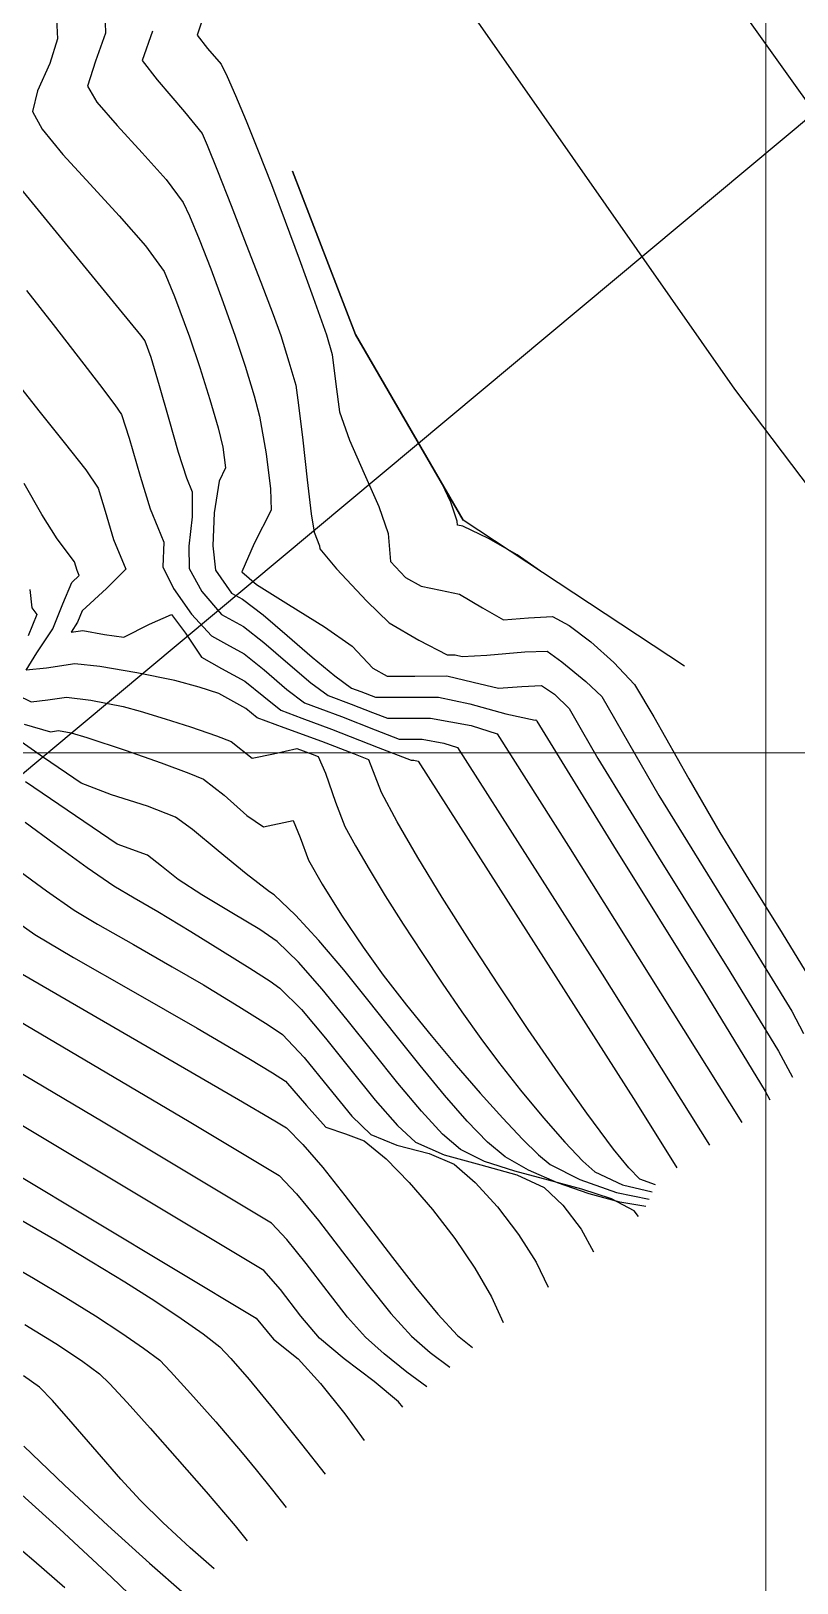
# Model space of a CAD drawing. Extents: x -427 to 62994, y 410 to 109394.
# Drawn here: x 62514.17 to 62536, y 108967.63 to 109011.9 of the extents above; entities that cross this region are included whole.
import ezdxf

# ---------------------------------------------------------------- set-up
doc = ezdxf.new("R2010")
doc.units = 0
doc.header["$MEASUREMENT"] = 0
for name, color, linetype in [('coordinate', 2, 'Continuous'), ('curve livello 1 m', 2, 'Continuous'), ('curve livello 5 m', 7, 'Continuous'), ('curve livello 5m', 7, 'Continuous'), ('Per+Mod Surf', 7, 'Continuous'), ('Strade', 7, 'Continuous'), ('TalusHautBas', 7, 'Continuous')]:
    doc.layers.add(name, color=color, linetype=linetype)
doc.layers.add('no_plot', color=5, linetype='Continuous', plot=False)

msp = doc.modelspace()

# ---------------------------------------------------------------- linework, layer by layer
at = {"layer": 'coordinate', "linetype": 'Continuous', "lineweight": 0}
for p, q in [((62535.112, 109075.997), (62535.112, 108928.82)), ((62447.509, 108991.319), (62546.999, 108991.319))]:
    msp.add_line(p, q, dxfattribs=at)
at = {"layer": 'curve livello 1 m', "flags": 128}
for points in [[(62514.895, 109012.253), (62514.923, 109011.68), (62514.706, 109010.981), (62514.356, 109010.2), (62514.213, 109009.612), (62514.485, 109009.106), (62515.076, 109008.385), (62515.855, 109007.534), (62516.684, 109006.636), (62517.432, 109005.777), (62517.963, 109005.041), (62518.262, 109004.334), (62518.685, 109003.184), (62518.977, 109002.308), (62519.263, 109001.394), (62519.499, 109000.588), (62519.64, 109000.038), (62519.713, 108999.449), (62519.529, 108999.061), (62519.385, 108998.162), (62519.347, 108997.223), (62519.426, 108996.526), (62519.888, 108995.87), (62520.198, 108995.699), (62520.782, 108995.253), (62521.474, 108994.665), (62522.184, 108994.046), (62522.825, 108993.507), (62523.308, 108993.16), (62523.574, 108993.062), (62523.99, 108992.899), (62524.851, 108992.898), (62525.789, 108992.907), (62526.675, 108992.712), (62527.701, 108992.427), (62528.537, 108992.251), (62528.559, 108992.253), (62528.574, 108992.241), (62528.589, 108992.214), (62530.776, 108988.658), (62533.35, 108984.532), (62535.099, 108981.661), (62535.227, 108981.418)], [(62516.274, 109012.455), (62516.293, 109011.84), (62516.004, 109011.043), (62515.776, 109010.336), (62516.045, 109009.874), (62516.62, 109009.205), (62517.334, 109008.434), (62518.018, 109007.668), (62518.503, 109007.013), (62518.683, 109006.633), (62518.957, 109005.971), (62519.29, 109005.117), (62519.644, 109004.163), (62519.986, 109003.2), (62520.269, 109002.342), (62520.525, 109001.497), (62520.679, 109000.919), (62520.872, 108999.84), (62520.995, 108998.848), (62521.01, 108998.239), (62520.531, 108997.289), (62520.177, 108996.479), (62520.177, 108996.479), (62520.598, 108996.117), (62521.506, 108995.545), (62522.535, 108994.91), (62523.322, 108994.356), (62523.914, 108993.726), (62524.32, 108993.501), (62525.113, 108993.497), (62526.024, 108993.508), (62526.777, 108993.326), (62527.498, 108993.156), (62528.159, 108993.207), (62528.719, 108993.236), (62529.087, 108992.992), (62529.507, 108992.582), (62529.854, 108991.984), (62530.328, 108991.157), (62532.058, 108988.343), (62534.095, 108985.078), (62535.48, 108982.806), (62535.873, 108982.059)], [(62517.63, 109011.904), (62517.34, 109011.061), (62517.762, 109010.515), (62518.546, 109009.597), (62519.044, 109008.984), (62519.189, 109008.649), (62519.485, 109007.915), (62519.875, 109006.924), (62520.306, 109005.817), (62520.721, 109004.737), (62521.067, 109003.823), (62521.287, 109003.217), (62521.52, 109002.469), (62521.718, 109001.799), (62521.797, 109001.235), (62521.914, 109000.238), (62522.042, 108999.104), (62522.158, 108998.128), (62522.236, 108997.605), (62522.39, 108997.222), (62522.397, 108997.134), (62522.874, 108996.565), (62523.74, 108995.643), (62524.379, 108995.023), (62525.221, 108994.524), (62526.028, 108994.108), (62526.259, 108994.109), (62526.459, 108994.061), (62527.165, 108994.103), (62528.245, 108994.193), (62528.878, 108994.219), (62529.3, 108993.913), (62529.982, 108993.347), (62530.439, 108992.924), (62530.439, 108992.924), (62531.203, 108991.602), (62532.067, 108990.1), (62534.021, 108986.935), (62535.86, 108983.95), (62536.195, 108983.311)], [(62512.649, 109008.887), (62516.683, 109003.971), (62517.287, 109003.232), (62517.416, 109003.063), (62517.584, 109002.597), (62517.822, 109001.794), (62518.094, 109000.833), (62518.365, 108999.895), (62518.601, 108999.158), (62518.766, 108998.76), (62518.758, 108998.046), (62518.665, 108997.213), (62518.678, 108996.574), (62519.039, 108995.916), (62519.601, 108995.261), (62520.221, 108994.92), (62520.803, 108994.466), (62521.489, 108993.875), (62522.144, 108993.313), (62522.635, 108992.95), (62523.295, 108992.705), (62523.899, 108992.468), (62524.329, 108992.301), (62524.915, 108992.3), (62525.554, 108992.306), (62526.713, 108992.099), (62527.453, 108991.853), (62529.494, 108988.654), (62534.436, 108980.773)], [(62513.694, 109001.953), (62514.393, 109001.068), (62515.117, 109000.166), (62515.726, 108999.385), (62516.078, 108998.865), (62516.281, 108998.211), (62516.523, 108997.397), (62516.875, 108996.551), (62516.324, 108996.004), (62515.625, 108995.366), (62515.494, 108995.045), (62515.31, 108994.761), (62515.645, 108994.804), (62516.267, 108994.694), (62516.811, 108994.61), (62517.541, 108994.981), (62518.172, 108995.259), (62518.569, 108994.727), (62519.027, 108994.043), (62519.594, 108993.725), (62520.267, 108993.361), (62520.804, 108992.919), (62521.288, 108992.528), (62521.891, 108992.304), (62522.738, 108991.992), (62524.064, 108991.471), (62525.007, 108991.103), (62525.084, 108991.104), (62525.203, 108991.075), (62531.406, 108981.354), (62532.583, 108979.478)], [(62514.032, 108993.675), (62514.337, 108994.167), (62514.79, 108994.849), (62514.79, 108994.849), (62515.076, 108995.561), (62515.332, 108996.171), (62515.332, 108996.171), (62515.544, 108996.373), (62515.484, 108996.517), (62515.408, 108996.766), (62514.913, 108997.415), (62514.477, 108998.115), (62513.971, 108998.998)], [(62528.693, 108996.495), (62528.031, 108996.958), (62527.212, 108997.433), (62526.482, 108997.778), (62526.482, 108997.778), (62526.327, 108997.811), (62526.318, 108997.919), (62526.133, 108998.467), (62525.887, 108998.992)], [(62514.135, 108995.971), (62514.191, 108995.454), (62514.335, 108995.261), (62514.086, 108994.652)], [(62531.97, 108978.995), (62531.524, 108979.153), (62531.209, 108979.473), (62530.773, 108980.005), (62530.773, 108980.005), (62530.011, 108981.034), (62529.192, 108982.187), (62528.344, 108983.421), (62527.493, 108984.694), (62526.667, 108985.965), (62525.893, 108987.192), (62525.198, 108988.332), (62524.609, 108989.343), (62524.155, 108990.185), (62524.155, 108990.185), (62523.799, 108991.111), (62523.372, 108991.283), (62522.459, 108991.635), (62522.459, 108991.635), (62521.382, 108992.032), (62520.614, 108992.317), (62520.614, 108992.317), (62520.291, 108992.582), (62519.525, 108993.003), (62518.961, 108993.191), (62518.264, 108993.379), (62518.264, 108993.379), (62517.184, 108993.601), (62516.128, 108993.776), (62515.413, 108993.852), (62515.413, 108993.852), (62514.612, 108993.732), (62514.032, 108993.675)], [(62513.358, 108993.172), (62514.172, 108992.771), (62514.645, 108992.826), (62515.182, 108992.9), (62515.87, 108992.813), (62516.791, 108992.633), (62517.275, 108992.502), (62517.989, 108992.289), (62518.718, 108992.058), (62519.456, 108991.804), (62519.876, 108991.641), (62520.473, 108991.166), (62521.081, 108991.289), (62521.743, 108991.44), (62522.18, 108991.279), (62522.352, 108991.211), (62522.567, 108990.73), (62522.846, 108989.911), (62523.118, 108989.217), (62523.418, 108988.661), (62523.807, 108987.992), (62524.267, 108987.239), (62524.778, 108986.428), (62525.324, 108985.588), (62525.887, 108984.747), (62526.447, 108983.931), (62526.988, 108983.17), (62527.492, 108982.489), (62528.119, 108981.691), (62528.775, 108980.904), (62529.391, 108980.204), (62529.904, 108979.666), (62530.245, 108979.365), (62531.034, 108978.996), (62531.88, 108978.788)], [(62513.969, 108992.134), (62514.719, 108991.918), (62514.95, 108991.948), (62515.317, 108991.887), (62515.758, 108991.756), (62516.852, 108991.387), (62517.875, 108991.027), (62518.67, 108990.733), (62519.082, 108990.56), (62519.673, 108990.103), (62520.322, 108989.523), (62520.793, 108989.199), (62521.646, 108989.382), (62521.841, 108988.902), (62522.081, 108988.25), (62522.47, 108987.565), (62523.021, 108986.688), (62523.635, 108985.773), (62524.211, 108984.973), (62524.877, 108984.116), (62525.578, 108983.248), (62526.286, 108982.4), (62526.974, 108981.605), (62527.614, 108980.893), (62528.178, 108980.297), (62528.639, 108979.847), (62528.967, 108979.576), (62529.812, 108979.14), (62530.858, 108978.771), (62531.79, 108978.58)], [(62531.491, 108978.085), (62531.363, 108978.253), (62530.715, 108978.59), (62529.87, 108978.871), (62528.921, 108979.124), (62527.964, 108979.377), (62527.096, 108979.659), (62526.41, 108980), (62526.41, 108980), (62525.9, 108980.437), (62525.296, 108981.09), (62524.625, 108981.895), (62523.912, 108982.788), (62523.185, 108983.703), (62522.47, 108984.576), (62521.793, 108985.341), (62521.181, 108985.934), (62521.181, 108985.934), (62520.687, 108986.271), (62519.894, 108986.752), (62519.041, 108987.267), (62518.364, 108987.705), (62518.364, 108987.705), (62517.89, 108988.086), (62517.493, 108988.397), (62517.493, 108988.397), (62516.619, 108988.712), (62514.007, 108990.489)], [(62513.999, 108989.334), (62514.832, 108988.729), (62515.768, 108988.045), (62516.527, 108987.518), (62517.104, 108987.183), (62517.783, 108986.791), (62518.728, 108986.216), (62519.631, 108985.657), (62520.41, 108985.168), (62520.981, 108984.8), (62521.26, 108984.605), (62521.876, 108983.989), (62522.565, 108983.175), (62523.282, 108982.276), (62523.98, 108981.407), (62524.612, 108980.681), (62525.131, 108980.212), (62525.948, 108979.851), (62526.99, 108979.563), (62528.02, 108979.276), (62528.798, 108978.918), (62529.332, 108978.409), (62529.852, 108977.728), (62530.203, 108977.079)], [(62513.715, 108988.038), (62514.613, 108987.381), (62515.4, 108986.827), (62516.064, 108986.432), (62517.092, 108985.844), (62518.195, 108985.214), (62519.082, 108984.695), (62520.093, 108984.077), (62520.929, 108983.551), (62521.339, 108983.276), (62521.959, 108982.623), (62522.652, 108981.764), (62523.318, 108980.948), (62523.853, 108980.424), (62524.6, 108980.124), (62525.516, 108979.881), (62526.234, 108979.584), (62526.831, 108979.062), (62527.463, 108978.365), (62528.063, 108977.578), (62528.569, 108976.786), (62528.915, 108976.072)], [(62513.462, 108986.716), (62514.273, 108986.136), (62515.375, 108985.481), (62517.08, 108984.505), (62518.909, 108983.46), (62520.381, 108982.6), (62521.055, 108982.185), (62521.419, 108981.947), (62522.022, 108981.252), (62522.574, 108980.636), (62523.129, 108980.442), (62523.669, 108980.25), (62524.29, 108979.731), (62524.95, 108979.062), (62525.615, 108978.29), (62526.25, 108977.458), (62526.82, 108976.613), (62527.291, 108975.8), (62527.627, 108975.065)], [(62512.095, 108984.691), (62518.675, 108980.796), (62521.238, 108979.258), (62521.739, 108978.738), (62522.359, 108977.978), (62523.047, 108977.084), (62523.753, 108976.165), (62524.426, 108975.324), (62525.015, 108974.67), (62525.543, 108974.21), (62526.104, 108973.792)], [(62525.453, 108973.233), (62524.879, 108973.648), (62524.231, 108974.17), (62523.705, 108974.644), (62523.705, 108974.644), (62523.194, 108975.22), (62522.608, 108975.964), (62522.01, 108976.746), (62521.46, 108977.436), (62521.022, 108977.902), (62521.022, 108977.902), (62516.229, 108980.778), (62511.428, 108983.62)], [(62511.336, 108980.742), (62520.591, 108975.191), (62521.084, 108974.591), (62521.784, 108974.026), (62522.417, 108973.326), (62523.112, 108972.462), (62523.661, 108971.694)], [(62524.77, 108972.647), (62524.647, 108972.8), (62523.955, 108973.38), (62523.097, 108974.03), (62522.394, 108974.618), (62522.394, 108974.618), (62521.864, 108975.246), (62521.278, 108976.008), (62520.807, 108976.547), (62520.807, 108976.547), (62513.782, 108980.76)], [(62513.276, 108976.883), (62514.236, 108976.328), (62515.156, 108975.777), (62516.007, 108975.25), (62516.757, 108974.763), (62517.378, 108974.336), (62517.837, 108973.986), (62518.148, 108973.669), (62518.716, 108973.042), (62519.432, 108972.228), (62520.185, 108971.351), (62520.587, 108970.864), (62521.053, 108970.286), (62521.442, 108969.788)], [(62513.99, 108975.008), (62514.877, 108974.463), (62515.611, 108973.981), (62516.122, 108973.603), (62516.407, 108973.322), (62516.907, 108972.785), (62517.569, 108972.05), (62518.338, 108971.179), (62519.162, 108970.231), (62519.985, 108969.267), (62520.333, 108968.835)], [(62519.387, 108968.033), (62518.708, 108968.635), (62517.926, 108969.364), (62517.277, 108969.999), (62517.277, 108969.999), (62516.727, 108970.6), (62516.054, 108971.373), (62515.369, 108972.169), (62514.784, 108972.835), (62514.408, 108973.22), (62514.408, 108973.22), (62513.955, 108973.543)], [(62513.962, 108971.535), (62515.119, 108970.428), (62516.356, 108969.274), (62517.541, 108968.198), (62518.542, 108967.323)], [(62513.304, 108969.076), (62514.25, 108968.273), (62515.13, 108967.509)]]:
    msp.add_lwpolyline(points, dxfattribs=at)
at = {"layer": 'curve livello 5 m', "flags": 128}
for points in [[(62520.378, 109009.156), (62520.646, 109008.488), (62521.021, 109007.524), (62521.415, 109006.485), (62521.816, 109005.402), (62522.211, 109004.308), (62522.588, 109003.234), (62522.588, 109003.234), (62522.756, 109002.68), (62522.859, 109001.829), (62522.959, 109001.042), (62522.959, 109001.042), (62523.248, 109000.234), (62523.67, 108999.283), (62524.085, 108998.344), (62524.354, 108997.57), (62524.354, 108997.57), (62524.419, 108996.773), (62524.844, 108996.32), (62525.295, 108996.07), (62525.842, 108995.954), (62526.381, 108995.839), (62526.381, 108995.839), (62527.042, 108995.447), (62527.636, 108995.11), (62527.636, 108995.11), (62528.354, 108995.163), (62529.037, 108995.202), (62529.037, 108995.202), (62529.51, 108994.947), (62530.129, 108994.479), (62530.787, 108993.889), (62531.372, 108993.266), (62531.372, 108993.266), (62531.919, 108992.339), (62532.925, 108990.57), (62533.806, 108989.043), (62533.806, 108989.043), (62534.624, 108987.712), (62535.587, 108986.169), (62536.241, 108985.095)], [(62514.041, 109004.504), (62514.801, 109003.536), (62515.516, 109002.613), (62516.123, 109001.82), (62516.554, 109001.242), (62516.747, 109000.964), (62516.747, 109000.964), (62516.968, 109000.293), (62517.276, 108999.207), (62517.562, 108998.278), (62517.562, 108998.278), (62517.786, 108997.747), (62517.957, 108997.326), (62517.957, 108997.326), (62517.929, 108996.622), (62518.231, 108996), (62518.744, 108995.27), (62519.314, 108994.652), (62519.314, 108994.652), (62519.739, 108994.414), (62520.244, 108994.141), (62520.244, 108994.141), (62520.818, 108993.683), (62521.465, 108993.121), (62521.961, 108992.739), (62521.961, 108992.739), (62522.4, 108992.575), (62523.016, 108992.349), (62523.016, 108992.349), (62523.982, 108991.969), (62524.668, 108991.702), (62524.668, 108991.702), (62525.319, 108991.705), (62525.935, 108991.595), (62526.328, 108991.464), (62526.328, 108991.464), (62530.45, 108985.004), (62533.509, 108980.126)], [(62531.7, 108978.373), (62530.95, 108978.497), (62530.077, 108978.734), (62529.179, 108979.051), (62528.35, 108979.414), (62527.688, 108979.788), (62527.688, 108979.788), (62527.185, 108980.204), (62526.602, 108980.804), (62525.956, 108981.548), (62525.264, 108982.394), (62524.542, 108983.3), (62523.809, 108984.224), (62523.082, 108985.124), (62522.376, 108985.959), (62521.711, 108986.686), (62521.101, 108987.263), (62520.965, 108987.349), (62520.305, 108987.861), (62519.507, 108988.52), (62518.768, 108989.126), (62518.288, 108989.478), (62517.489, 108989.793), (62516.459, 108990.118), (62515.599, 108990.446), (62515.599, 108990.446), (62514.52, 108991.18), (62513.266, 108992.052)], [(62513.146, 108985.445), (62520.082, 108981.429), (62521.122, 108980.814), (62521.454, 108980.614), (62521.921, 108980.145), (62522.484, 108979.483), (62523.115, 108978.685), (62523.787, 108977.81), (62524.471, 108976.916), (62525.141, 108976.061), (62525.768, 108975.302), (62526.325, 108974.697), (62526.755, 108974.35)], [(62513.881, 108977.993), (62514.912, 108977.393), (62515.906, 108976.798), (62516.842, 108976.222), (62517.696, 108975.678), (62518.447, 108975.179), (62519.073, 108974.739), (62519.552, 108974.369), (62519.552, 108974.369), (62519.863, 108974.034), (62520.384, 108973.435), (62520.384, 108973.435), (62521.078, 108972.596), (62521.88, 108971.598), (62522.551, 108970.741)], [(62513.711, 108970.329), (62514.983, 108969.178), (62516.46, 108967.802), (62517.697, 108966.613)]]:
    msp.add_lwpolyline(points, dxfattribs=at)
at = {"layer": 'curve livello 5m', "flags": 128}
msp.add_lwpolyline([(62518.09, 109021.305), (62517.317, 109020.666), (62517.283, 109020.637), (62517.269, 109020.626), (62517.255, 109020.567), (62516.931, 109020.34), (62517.378, 109019.457), (62517.744, 109018.773), (62518.05, 109017.825), (62518.334, 109016.782), (62518.585, 109015.702), (62518.792, 109014.642), (62518.943, 109013.659), (62519.027, 109012.813), (62519.032, 109012.161), (62519.032, 109012.161), (62518.904, 109011.785), (62519.201, 109011.408), (62519.584, 109010.956), (62519.584, 109010.956), (62519.759, 109010.611), (62520.002, 109010.063), (62520.302, 109009.345), (62520.378, 109009.156)], dxfattribs=at)
at = {"layer": 'no_plot', "flags": 128}
msp.add_lwpolyline([(62491.798, 108972.24), (62565.995, 109034.229)], dxfattribs=at)
at = {"layer": 'Per+Mod Surf', "linetype": 'Continuous'}
for p, q in [((62523.422, 109003.244), (62521.623, 109007.911)), ((62526.491, 108997.949), (62523.422, 109003.244)), ((62532.795, 108993.787), (62526.491, 108997.949))]:
    msp.add_line(p, q, dxfattribs=at)
at = {"layer": 'Strade', "linetype": 'Continuous', "flags": 128}
for points in [[(62475.379, 109074.993), (62475.493, 109074.866), (62480.685, 109071.546), (62488.193, 109066.352), (62496.074, 109060.057), (62503.118, 109053.363), (62509.578, 109046.403), (62515.212, 109039.379), (62519.392, 109033.567), (62520.825, 109031.526), (62522.441, 109029.201), (62527.499, 109022.069), (62532.784, 109014.787), (62539.481, 109005.414), (62544.595, 108998.564), (62546.614, 108996.037)], [(62542.019, 108991.385), (62539.076, 108995.279), (62534.232, 109001.688), (62527.781, 109010.925), (62522.501, 109018.484), (62517.474, 109025.742), (62514.465, 109030.095), (62509.299, 109037.305), (62502.878, 109045.085), (62496.087, 109052.138), (62488.451, 109058.979), (62481.03, 109064.685), (62475.379, 109068.408)]]:
    msp.add_lwpolyline(points, dxfattribs=at)
at = {"layer": 'TalusHautBas', "linetype": 'Continuous'}
for p, q in [((62521.623, 109007.911), (62523.422, 109003.244)), ((62523.422, 109003.244), (62526.491, 108997.949)), ((62532.795, 108993.787), (62526.491, 108997.949))]:
    msp.add_line(p, q, dxfattribs=at)

doc.saveas('drawing.dxf')
